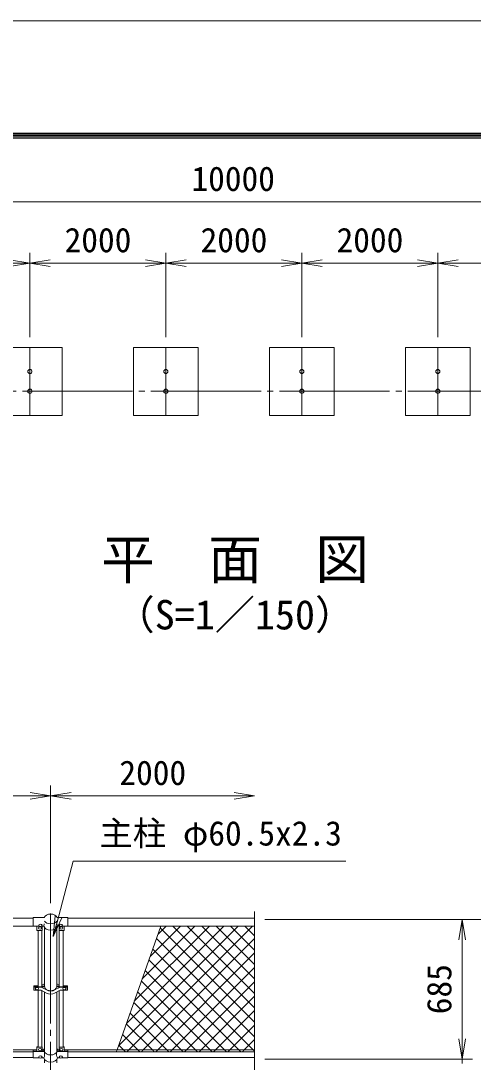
# Model space of a CAD drawing. Units: millimetres, scale not verified, with parts at other scales. Extents: x -10500 to 10500, y -7425 to 7425.
# Drawn here: x -6710 to -4493, y 2321 to 7425 of the extents above; entities that cross this region are included whole.
import ezdxf
from ezdxf.enums import TextEntityAlignment as Align

# ---------------------------------------------------------------- set-up
doc = ezdxf.new("R2010")
doc.units = ezdxf.units.MM
doc.header["$LTSCALE"] = 30
doc.linetypes.add('LONG_CHAIN', pattern=[21, 18, -1, 1, -1])
for name, color, linetype, lineweight in [('0-0_D-TTL', 7, 'Continuous', 9), ('0-1_D-TTL-TXT', 7, 'Continuous', 9), ('0-2_D-STR-TXT', 7, 'Continuous', 9), ('0-4_D-STR1', 1, 'Continuous', 9), ('0-5_D-STR4', 7, 'Continuous', 9), ('0-7_D-BMK', 2, 'LONG_CHAIN', 9), ('0-8_D-STR-DIM', 7, 'Continuous', 9), ('0-9_0', 7, 'Continuous', 9), ('0-A_D-STR3', 3, 'Continuous', 9), ('0-B_D-STR2', 7, 'Continuous', 9)]:
    doc.layers.add(name, color=color, linetype=linetype, lineweight=lineweight)
doc.styles.add('ＭＳ ゴシック', font='')
doc.styles.get('ＭＳ ゴシック').set_extended_font_data('MS Gothic')

# ---------------------------------------------------------------- blocks, each defined once
blk = doc.blocks.new('_Open')
at = {"layer": '0-9_0'}
blk.add_line((-30, 5), (0, 0), dxfattribs=at)
blk.add_lwpolyline([(-30, -5), (0, 0), (-30, 0)], dxfattribs=at)

msp = doc.modelspace()

# ---------------------------------------------------------------- linework, layer by layer
at = {"layer": '0-0_D-TTL', "color": 2}
msp.add_lwpolyline([(-10500, 7425), (10500, 7425), (10500, -7425), (-10500, -7425)], close=True, dxfattribs=at)
at = {"layer": '0-0_D-TTL'}
for points in [[(-9825, 6875), (9825, 6875), (9825, -6875), (-9825, -6875)], [(-9818.75, 6868.75), (9818.75, 6868.75), (9818.75, -6868.75), (-9818.75, -6868.75)], [(-9812.5, 6862.5), (9812.5, 6862.5), (9812.5, -6862.5), (-9812.5, -6862.5)], [(-9806.25, 6856.25), (9806.25, 6856.25), (9806.25, -6856.25), (-9806.25, -6856.25)], [(-9800, 6850), (9800, 6850), (9800, -6850), (-9800, -6850)]]:
    msp.add_lwpolyline(points, close=True, dxfattribs=at)
at = {"layer": '0-2_D-STR-TXT'}
msp.add_lwpolyline([(-5116.34, 3306.6), (-6453.04, 3306.6), (-6550.95, 2938.64)], dxfattribs=at)
at = {"layer": '0-4_D-STR1'}
for p, q in [((-8479.32, 3026.47), (-6649.32, 3026.47)), ((-6479.32, 3026.47), (-5564.32, 3026.47)), ((-8479.32, 2988.37), (-6649.32, 2988.37)), ((-6594.57, 2694.07), (-6594.57, 2981.09)), ((-6534.07, 2694.07), (-6534.07, 2981.09)), ((-6479.32, 2988.37), (-5564.32, 2988.37)), ((-6594.57, 2371.59), (-6594.57, 2665.44)), ((-6534.07, 2371.59), (-6534.07, 2665.44)), ((-8479.32, 2381.66), (-6649.32, 2381.66)), ((-8479.32, 2372.07), (-6649.32, 2372.07)), ((-6479.32, 2381.66), (-5564.32, 2381.66)), ((-6479.32, 2372.07), (-5564.32, 2372.07)), ((-8479.32, 2343.56), (-6649.32, 2343.56)), ((-6594.57, 2318.4), (-6594.57, 2334.51)), ((-6534.07, 2318.4), (-6534.07, 2334.51)), ((-6479.32, 2343.56), (-5564.32, 2343.56))]:
    msp.add_line(p, q, dxfattribs=at)
for centre in [(-6666.03, 5706.22), (-5999.36, 5706.22), (-5332.69, 5706.22), (-4666.03, 5706.22), (-6666.03, 5609.55), (-5999.36, 5609.55), (-5332.69, 5609.55), (-4666.03, 5609.55)]:
    msp.add_circle(centre, 10.08, dxfattribs=at)
at = {"layer": '0-5_D-STR4'}
for points in [[(-6824.36, 5824.55), (-6507.69, 5824.55), (-6507.69, 5491.22), (-6824.36, 5491.22)], [(-6157.69, 5824.55), (-5841.03, 5824.55), (-5841.03, 5491.22), (-6157.69, 5491.22)], [(-5491.03, 5824.55), (-5174.36, 5824.55), (-5174.36, 5491.22), (-5491.03, 5491.22)], [(-4824.36, 5824.55), (-4507.69, 5824.55), (-4507.69, 5491.22), (-4824.36, 5491.22)]]:
    msp.add_lwpolyline(points, close=True, dxfattribs=at)
at = {"layer": '0-7_D-BMK'}
for p, q in [((-6666.03, 5824.55), (-6666.03, 5491.22)), ((-5999.36, 5824.55), (-5999.36, 5491.22)), ((-5332.69, 5824.55), (-5332.69, 5491.22)), ((-4666.03, 5824.55), (-4666.03, 5491.22)), ((-6564.32, 3050), (-6564.32, -4535))]:
    msp.add_line(p, q, dxfattribs=at)
msp.add_lwpolyline([(-8841.19, 4101.05), (-7332.69, 5609.55), (-3999.36, 5609.55), (-2490.87, 4101.05)], dxfattribs=at)
at = {"layer": '0-8_D-STR-DIM'}
for p, q in [((-7232.69, 6537.99), (-4099.36, 6537.99)), ((-6666.03, 5874.55), (-6666.03, 6287.63)), ((-6666.03, 5874.55), (-6666.03, 6287.63)), ((-5999.36, 5874.55), (-5999.36, 6287.63)), ((-5999.36, 5874.55), (-5999.36, 6287.63)), ((-5332.69, 5874.55), (-5332.69, 6287.63)), ((-5332.69, 5874.55), (-5332.69, 6287.63)), ((-4666.03, 5874.55), (-4666.03, 6287.63)), ((-4666.03, 5874.55), (-4666.03, 6287.63)), ((-6566.03, 6237.63), (-6099.36, 6237.63)), ((-5899.36, 6237.63), (-5432.69, 6237.63)), ((-5232.69, 6237.63), (-4766.03, 6237.63)), ((-4566.03, 6237.63), (-4099.36, 6237.63)), ((-6564.32, 3100), (-6564.32, 3676.47)), ((-6564.32, 3100), (-6564.32, 3676.47)), ((-8464.32, 3626.47), (-6664.32, 3626.47)), ((-6464.32, 3626.47), (-5664.32, 3626.47)), ((-5564.32, 3060), (-5564.32, 865.65)), ((-5514.32, 3020), (-4197.45, 3020)), ((-5514.32, 3020), (-4496.63, 3020)), ((-4546.63, 2435), (-4546.63, 2920)), ((-4546.63, 2435), (-4546.63, 2535)), ((-5514.32, 2335), (-4496.63, 2335)), ((-5514.32, 2335), (-4496.63, 2335)), ((-4546.63, 2315), (-4546.63, 2335))]:
    msp.add_line(p, q, dxfattribs=at)
at = {"layer": '0-A_D-STR3'}
for p, q in [((-6649.32, 3029.42), (-6600.1, 3029.42)), ((-6649.32, 2987.96), (-6649.32, 3029.42)), ((-6479.32, 3029.42), (-6528.54, 3029.42)), ((-6479.32, 2987.96), (-6479.32, 3029.42)), ((-6649.32, 2987.96), (-6620.11, 2987.96)), ((-6631.32, 2987.96), (-6631.32, 2967.27)), ((-6607.32, 2966.27), (-6630.32, 2966.27)), ((-6625.82, 2966.27), (-6625.82, 2690.85)), ((-6608.53, 2987.96), (-6599.12, 2987.96)), ((-6606.82, 2966.4), (-6606.82, 2690.85)), ((-6606.32, 2987.96), (-6606.32, 2967.27)), ((-6597.39, 2987.1), (-6599.12, 2987.96)), ((-6531.25, 2987.1), (-6529.52, 2987.96)), ((-6520.11, 2987.96), (-6529.52, 2987.96)), ((-6522.32, 2987.96), (-6522.32, 2967.27)), ((-6521.82, 2966.4), (-6521.82, 2690.85)), ((-6521.32, 2966.27), (-6498.32, 2966.27)), ((-6479.32, 2987.96), (-6508.53, 2987.96)), ((-6502.82, 2966.27), (-6502.82, 2690.85)), ((-6497.32, 2987.96), (-6497.32, 2967.27)), ((-6646.82, 2695.66), (-6646.82, 2674.38)), ((-6646.82, 2695.66), (-6625.82, 2695.66)), ((-6646.82, 2694.07), (-6625.82, 2694.07)), ((-6646.82, 2690.85), (-6594.57, 2690.85)), ((-6646.82, 2689.22), (-6613.48, 2689.22)), ((-6646.82, 2674.38), (-6613.28, 2674.38)), ((-6625.82, 2674.38), (-6625.82, 2394.79)), ((-6611.27, 2688.71), (-6583.94, 2674.93)), ((-6611.27, 2673.86), (-6583.94, 2660.08)), ((-6606.82, 2698.42), (-6594.57, 2704.6)), ((-6606.82, 2694.07), (-6594.57, 2694.07)), ((-6606.82, 2671.62), (-6606.82, 2394.11)), ((-6517.37, 2688.71), (-6544.7, 2674.93)), ((-6517.37, 2673.86), (-6544.7, 2660.08)), ((-6521.82, 2698.42), (-6534.07, 2704.6)), ((-6521.82, 2694.07), (-6534.07, 2694.07)), ((-6481.82, 2690.85), (-6534.07, 2690.85)), ((-6521.82, 2671.62), (-6521.82, 2394.11)), ((-6481.82, 2674.38), (-6515.35, 2674.38)), ((-6481.82, 2689.22), (-6515.16, 2689.22)), ((-6481.82, 2695.66), (-6502.82, 2695.66)), ((-6481.82, 2694.07), (-6502.82, 2694.07)), ((-6502.82, 2674.38), (-6502.82, 2394.79)), ((-6481.82, 2695.66), (-6481.82, 2674.38)), ((-6649.32, 2342.69), (-6649.32, 2382.07)), ((-6649.32, 2382.07), (-6631.32, 2382.07)), ((-6649.32, 2379.19), (-6631.32, 2379.19)), ((-6649.32, 2372.88), (-6596.3, 2372.88)), ((-6631.32, 2372.88), (-6631.32, 2394.41)), ((-6625.82, 2396.41), (-6629.32, 2396.41)), ((-6608.32, 2394.79), (-6629.32, 2394.79)), ((-6606.32, 2372.88), (-6606.32, 2394.41)), ((-6606.32, 2382.07), (-6597.88, 2382.07)), ((-6606.32, 2379.19), (-6597.93, 2379.19)), ((-6479.32, 2372.88), (-6532.34, 2372.88)), ((-6522.32, 2382.07), (-6530.76, 2382.07)), ((-6522.32, 2379.19), (-6530.71, 2379.19)), ((-6522.32, 2372.88), (-6522.32, 2394.41)), ((-6520.32, 2394.79), (-6499.32, 2394.79)), ((-6502.82, 2396.41), (-6499.32, 2396.41)), ((-6497.32, 2372.88), (-6497.32, 2394.41)), ((-6479.32, 2382.07), (-6497.32, 2382.07)), ((-6479.32, 2379.19), (-6497.32, 2379.19)), ((-6479.32, 2342.69), (-6479.32, 2382.07)), ((-6649.32, 2342.69), (-6619.41, 2342.69)), ((-6609.23, 2342.69), (-6597.82, 2342.69)), ((-6519.41, 2342.69), (-6530.82, 2342.69)), ((-6479.32, 2342.69), (-6509.23, 2342.69))]:
    msp.add_line(p, q, dxfattribs=at)
for centre, radius, start, end in [((-6600.1, 3037.42), 8, 270, 296.9114), ((-6528.54, 3037.42), 8, 243.0886, 270), ((-6630.32, 2967.27), 1, 180, 270), ((-6607.32, 2967.27), 1, 270, 0), ((-6629.17, 3004.61), 34.35, 331.00952, 351.10512), ((-6499.47, 3004.61), 34.35, 188.89488, 208.99048), ((-6521.32, 2967.27), 1, 180, 270), ((-6498.32, 2967.27), 1, 270, 0), ((-6613.48, 2684.22), 5, 63.82498, 90), ((-6613.48, 2669.38), 5, 63.82498, 90), ((-6515.16, 2684.22), 5, 90, 116.17502), ((-6515.16, 2669.38), 5, 90, 116.17502), ((-6629.32, 2394.41), 2, 90, 180), ((-6629.32, 2392.79), 2, 90, 180), ((-6608.32, 2392.79), 2, 0, 90), ((-6608.32, 2394.41), 2, 0, 41.40962), ((-6627.87, 2359.34), 34.35, 331.00952, 16.06155), ((-6500.77, 2359.34), 34.35, 163.93845, 208.99048), ((-6520.32, 2394.41), 2, 138.59038, 180), ((-6520.32, 2392.79), 2, 90, 180), ((-6499.32, 2394.41), 2, 0, 90), ((-6499.32, 2392.79), 2, 0, 90)]:
    msp.add_arc(centre, radius, start, end, dxfattribs=at)
for centre, major_axis, ratio, start_param, end_param in [((-6564.32, 3023.1), (-33.65, 0), 0.707107, 3.4511058, 5.9736721), ((-6564.32, 3023.1), (-33.65, 0), 0.707107, 0.4534072, 2.6881855), ((-6564.32, 2991.51), (-33.65, 0), 0.707107, 0.1866474, 2.9549452), ((-6564.32, 2694.07), (-30.25, 0), 0.76087, 6.2831853, 9.424778), ((-6564.32, 2692.44), (-30.25, 0), 0.76087, 0.8649211, 2.2766716), ((-6564.32, 2677.59), (-30.25, 0), 0.76087, 0.8649211, 2.2766716), ((-6564.32, 2380.29), (-33.65, 0), 0.707107, 5.8297781, 9.8781851), ((-6564.32, 2344.93), (-33.65, 0), 0.707107, 0.0943684, 3.0472243)]:
    msp.add_ellipse(centre, major_axis=major_axis, ratio=ratio, start_param=start_param, end_param=end_param, dxfattribs=at)
for centre, major_axis in [((-6616.32, 2978.08), (-8, 0)), ((-6614.32, 2991.87), (-8, 0)), ((-6514.32, 2991.87), (8, 0)), ((-6512.32, 2978.08), (8, 0)), ((-6631.82, 2681.8), (-8, 0)), ((-6496.82, 2681.8), (8, 0)), ((-6616.32, 2382.76), (-8, 0)), ((-6614.32, 2347.06), (-8, 0)), ((-6514.32, 2347.06), (8, 0)), ((-6512.32, 2382.76), (8, 0))]:
    msp.add_ellipse(centre, major_axis=major_axis, ratio=0.707107, dxfattribs=at)
at = {"layer": '0-B_D-STR2'}
for p, q in [((-6232.03, 2400.93), (-5644.59, 2988.37)), ((-6193.08, 2510.59), (-5715.3, 2988.37)), ((-6154.14, 2620.24), (-5786.01, 2988.37)), ((-6115.19, 2729.9), (-5856.72, 2988.37)), ((-6076.24, 2839.56), (-5927.43, 2988.37)), ((-6037.29, 2949.22), (-5998.14, 2988.37)), ((-5564.32, 2516.75), (-6026.68, 2979.11)), ((-5564.32, 2587.46), (-5965.24, 2988.37)), ((-5564.32, 2658.17), (-5894.53, 2988.37)), ((-5564.32, 2728.88), (-5823.81, 2988.37)), ((-5564.32, 2799.59), (-5753.1, 2988.37)), ((-5564.32, 2870.3), (-5682.39, 2988.37)), ((-5564.32, 2941.01), (-5611.68, 2988.37)), ((-6109.88, 2381.66), (-5564.32, 2927.22)), ((-5564.32, 2446.04), (-6045.21, 2926.93)), ((-5641.37, 2381.66), (-6082.28, 2822.57)), ((-6039.16, 2381.66), (-5564.32, 2856.51)), ((-5712.08, 2381.66), (-6100.81, 2770.39)), ((-5968.45, 2381.66), (-5564.32, 2785.8)), ((-5782.79, 2381.66), (-6119.34, 2718.21)), ((-5897.74, 2381.66), (-5564.32, 2715.09)), ((-5853.5, 2381.66), (-6137.87, 2666.03)), ((-5924.21, 2381.66), (-6156.4, 2613.86)), ((-5827.03, 2381.66), (-5564.32, 2644.38)), ((-5994.92, 2381.66), (-6174.94, 2561.68)), ((-5756.32, 2381.66), (-5564.32, 2573.66)), ((-6065.63, 2381.66), (-6193.47, 2509.5)), ((-5685.61, 2381.66), (-5564.32, 2502.95)), ((-6136.34, 2381.66), (-6212, 2457.32)), ((-6207.05, 2381.66), (-6230.53, 2405.14)), ((-5614.9, 2381.66), (-5564.32, 2432.24)), ((-6197.47, 2372.07), (-6207.05, 2381.66)), ((-6126.76, 2372.07), (-6136.34, 2381.66)), ((-6119.46, 2372.07), (-6109.88, 2381.66)), ((-6056.04, 2372.07), (-6065.63, 2381.66)), ((-6048.75, 2372.07), (-6039.16, 2381.66)), ((-5985.33, 2372.07), (-5994.92, 2381.66)), ((-5978.04, 2372.07), (-5968.45, 2381.66)), ((-5914.62, 2372.07), (-5924.21, 2381.66)), ((-5907.33, 2372.07), (-5897.74, 2381.66)), ((-5843.91, 2372.07), (-5853.5, 2381.66)), ((-5836.62, 2372.07), (-5827.03, 2381.66)), ((-5773.2, 2372.07), (-5782.79, 2381.66)), ((-5765.91, 2372.07), (-5756.32, 2381.66)), ((-5702.49, 2372.07), (-5712.08, 2381.66)), ((-5695.2, 2372.07), (-5685.61, 2381.66)), ((-5631.78, 2372.07), (-5641.37, 2381.66)), ((-5624.49, 2372.07), (-5614.9, 2381.66))]:
    msp.add_line(p, q, dxfattribs=at)
for points in [[(-5564.32, 2988.37), (-6023.39, 2988.37), (-6238.87, 2381.66), (-5564.32, 2381.66)], [(-5564.32, 2381.66), (-6238.87, 2381.66), (-6242.28, 2372.07), (-5564.32, 2372.07)]]:
    msp.add_lwpolyline(points, close=True, dxfattribs=at)
for points in [[(-6190.17, 2372.07), (-6180.59, 2381.66), (-5573.88, 2988.37)], [(-5564.32, 2375.32), (-5570.66, 2381.66), (-6063.74, 2874.75)]]:
    msp.add_lwpolyline(points, dxfattribs=at)

# ---------------------------------------------------------------- block references
at = {"layer": '0-2_D-STR-TXT', "xscale": 3.333333, "yscale": 3.333333, "rotation": 255.0989}
msp.add_blockref('_Open', (-6551.47, 2936.7), dxfattribs=at)
at = {"layer": '0-8_D-STR-DIM', "xscale": 3.333333, "yscale": 3.333333}
for p in [(-6666.03, 6237.63), (-5999.36, 6237.63), (-5332.69, 6237.63), (-4666.03, 6237.63), (-6564.32, 3626.47), (-5564.32, 3626.47)]:
    msp.add_blockref('_Open', p, dxfattribs=at)
for p, rotation in [((-6666.03, 6237.63), 180), ((-5999.36, 6237.63), 180), ((-5332.69, 6237.63), 180), ((-4666.03, 6237.63), 180), ((-6564.32, 3626.47), 180), ((-4546.63, 3020), 90), ((-4546.63, 2335), 270), ((-4546.63, 2335), 270)]:
    msp.add_blockref('_Open', p, dxfattribs=dict(at, rotation=rotation))

# ---------------------------------------------------------------- texts
at = {"layer": '0-1_D-TTL-TXT', "style": 'ＭＳ ゴシック'}
for s, height, p in [('平\u3000面\u3000図', 192.4, (-6315.77, 4631.78)), ('（S=1／150）', 144.3, (-6250.8, 4398.79))]:
    msp.add_text(s, height=height, dxfattribs=at).set_placement(p, align=Align.BOTTOM_LEFT)
at = {"layer": '0-2_D-STR-TXT', "style": 'ＭＳ ゴシック'}
msp.add_text('主柱 φ60.5x2.3', height=120.3, dxfattribs=at).set_placement((-6325.73, 3346.63), align=Align.BOTTOM_LEFT)
at = {"layer": '0-8_D-STR-DIM', "style": 'ＭＳ ゴシック'}
for s, p in [('10000', (-5873.9, 6554.86)), ('2000', (-6495.82, 6254.5)), ('2000', (-5829.15, 6254.5)), ('2000', (-5162.49, 6254.5)), ('2000', (-6227.44, 3643.34))]:
    msp.add_text(s, height=120.3, dxfattribs=at).set_placement(p, align=Align.BOTTOM_LEFT)
msp.add_text('685', height=120.3, rotation=90, dxfattribs=at).set_placement((-4563.5, 2556), align=Align.BOTTOM_LEFT)

doc.saveas('drawing.dxf')
